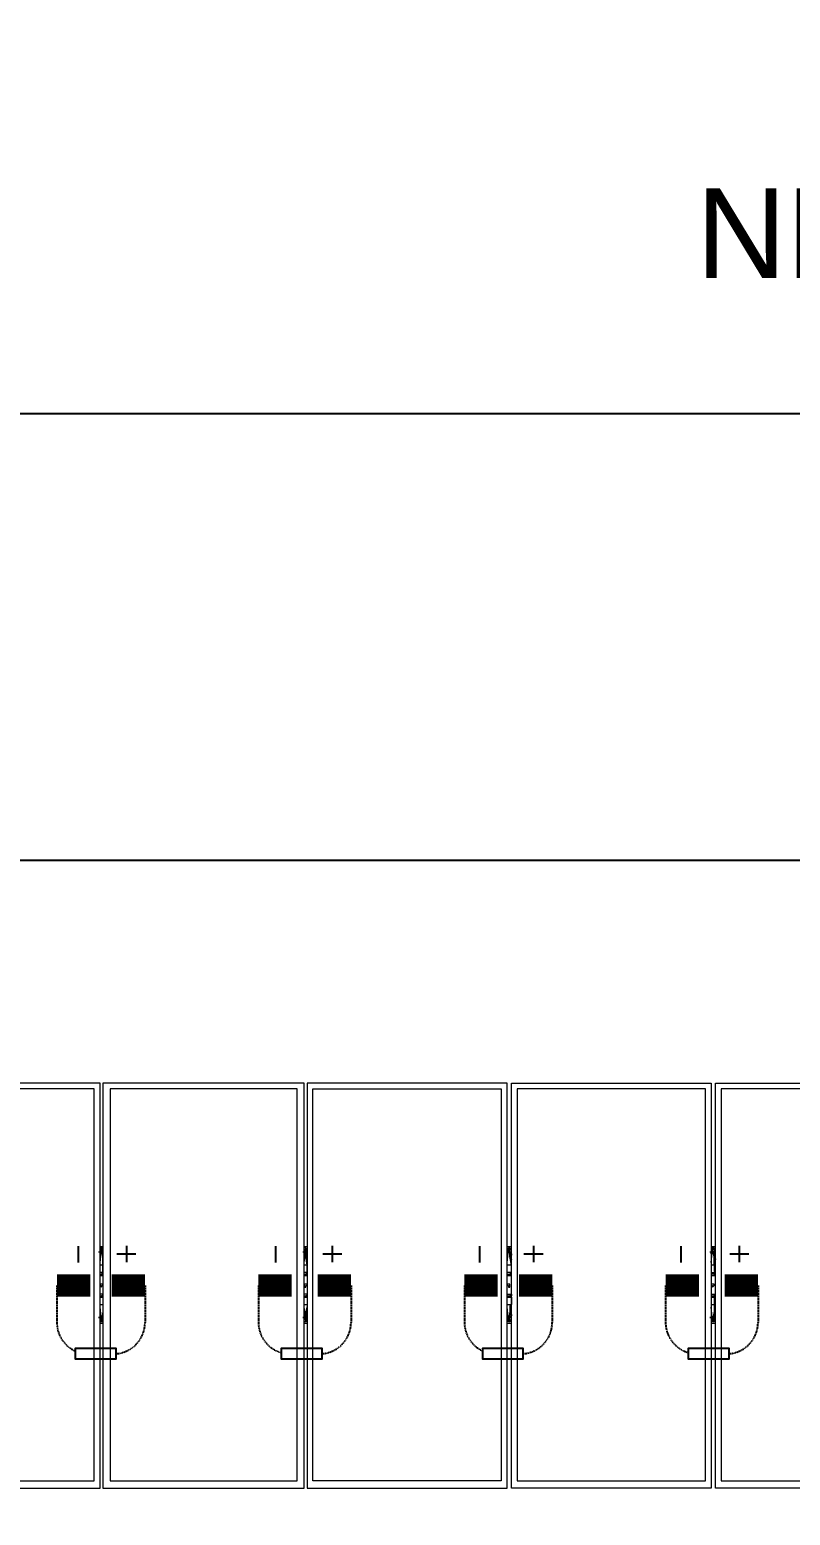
# Model space of a CAD drawing. Header units: feet. Extents: x -327 to 55127, y -2634 to 4121.
# Drawn here: x 861.5 to 1031.4, y 2532 to 2864 of the extents above; entities that cross this region are included whole.
import ezdxf
from ezdxf.enums import TextEntityAlignment as Align

# ---------------------------------------------------------------- set-up
doc = ezdxf.new("R2018")
doc.units = ezdxf.units.FT
doc.header["$MEASUREMENT"] = 0
doc.linetypes.add('HIDDEN', pattern=[0.375, 0.25, -0.125])
for name, color, linetype in [('E-HARN-COMP', 8, 'Continuous'), ('E-TRNK-CABL-NEG', 6, 'HIDDEN'), ('E-TRUNK-CABLE-POS', 6, 'HIDDEN'), ('G-ANNO-TEXT', 1, 'Continuous'), ('Polarity-Text', 7, 'Continuous')]:
    doc.layers.add(name, color=color, linetype=linetype)
doc.styles.add('NEI-A', font='arial.ttf')
doc.styles.get("Standard").update_dxf_attribs({"font": 'arial.ttf'})

# ---------------------------------------------------------------- blocks, each defined once
blk = doc.blocks.new('A$Cc93f9aa1')
at = {"lineweight": 5}
for points in [[(8.6296, 0), (8.3997, 0), (8.3997, 0.4666), (8.6296, 0.4666)], [(8.8646, 0), (8.6346, 0), (8.6346, 0.4666), (8.8646, 0.4666)], [(8.8696, 0), (9.0996, 0), (9.0996, 0.4666), (8.8696, 0.4666)], [(9.103, 0), (9.3346, 0), (9.3346, 0.4666), (9.103, 0.4666)], [(9.338, 0), (9.5679, 0), (9.5679, 0.4666), (9.338, 0.4666)], [(8.623, 0.0067), (8.623, 0.4583), (8.4063, 0.4583), (8.4063, 0.0067)], [(8.858, 0.0067), (8.858, 0.4583), (8.6413, 0.4583), (8.6413, 0.0067)], [(8.8763, 0.4583), (9.093, 0.4583), (9.093, 0.0067), (8.8763, 0.0067)], [(9.3263, 0.0067), (9.3263, 0.4583), (9.1113, 0.4583), (9.1113, 0.0067)], [(9.3446, 0.4583), (9.3446, 0.0067), (9.5613, 0.0067), (9.5613, 0.4583)], [(8.633, 0.235), (8.6313, 0.2333), (8.6313, 0.2317), (8.6346, 0.2317), (8.6346, 0.2333), (8.633, 0.2333)], [(8.868, 0.235), (8.8663, 0.235), (8.8663, 0.2317), (8.8696, 0.2317), (8.8696, 0.2333), (8.868, 0.2333)], [(9.1013, 0.235), (9.1013, 0.2333), (9.0996, 0.2333), (9.0996, 0.2317), (9.1013, 0.2317), (9.103, 0.2317), (9.103, 0.2333), (9.103, 0.235)], [(9.3363, 0.235), (9.3363, 0.2333), (9.3346, 0.2333), (9.3346, 0.2317), (9.3363, 0.2317), (9.338, 0.2317), (9.338, 0.2333)]]:
    blk.add_lwpolyline(points, close=True, dxfattribs=at)
for points in [[(8.6346, 0.2767), (8.6296, 0.2767)], [(8.633, 0.2733), (8.633, 0.275), (8.633, 0.2733)], [(8.8696, 0.2767), (8.8646, 0.2767)], [(8.868, 0.2733), (8.868, 0.275), (8.868, 0.2733)], [(9.103, 0.2767), (9.0996, 0.2767)], [(9.1013, 0.255), (9.0996, 0.255), (9.0996, 0.2567), (9.1013, 0.2633), (9.1013, 0.2733), (9.1013, 0.275), (9.1013, 0.2717), (9.0996, 0.27), (9.0996, 0.2683)], [(9.1013, 0.275), (9.103, 0.275)], [(9.338, 0.2767), (9.3346, 0.2767)], [(9.3363, 0.275), (9.338, 0.275)], [(9.3363, 0.2733), (9.3363, 0.275), (9.3363, 0.2733)], [(8.6296, 0.255), (8.6313, 0.255), (8.6313, 0.2633), (8.633, 0.2733)], [(8.633, 0.27), (8.633, 0.2733), (8.6313, 0.2733), (8.6313, 0.2683)], [(8.868, 0.27), (8.868, 0.2733), (8.8663, 0.2733), (8.8663, 0.27), (8.8646, 0.2683)], [(8.8663, 0.255), (8.8646, 0.255), (8.8663, 0.2567), (8.8663, 0.2633), (8.868, 0.2733)], [(9.103, 0.27), (9.103, 0.2733)], [(9.3363, 0.27), (9.3363, 0.2733), (9.3346, 0.2717), (9.3346, 0.2683)], [(9.3363, 0.255), (9.3346, 0.255), (9.3346, 0.2633), (9.3363, 0.2733)], [(8.633, 0.2467), (8.6313, 0.2467), (8.6296, 0.2467), (8.6313, 0.2483), (8.6313, 0.255)], [(8.6346, 0.2467), (8.6296, 0.2467)], [(8.6346, 0.245), (8.6313, 0.245), (8.6296, 0.245)], [(8.6346, 0.2433), (8.6313, 0.2433), (8.6296, 0.2433)], [(8.6313, 0.2433), (8.6313, 0.245)], [(8.8663, 0.2467), (8.8646, 0.2467), (8.8646, 0.255)], [(8.8696, 0.2467), (8.8646, 0.2467)], [(8.8696, 0.245), (8.8646, 0.245), (8.8663, 0.245)], [(8.8696, 0.2433), (8.8663, 0.2433), (8.8646, 0.2433), (8.8646, 0.245)], [(9.1013, 0.2467), (9.0996, 0.2467), (9.0996, 0.255)], [(9.103, 0.2467), (9.0996, 0.2467)], [(9.103, 0.245), (9.0996, 0.245), (9.1013, 0.245)], [(9.0996, 0.245), (9.0996, 0.2433), (9.103, 0.2433)], [(9.3363, 0.2467), (9.3346, 0.2467), (9.3346, 0.255)], [(9.338, 0.2467), (9.3346, 0.2467)], [(9.338, 0.245), (9.3346, 0.245), (9.3363, 0.245)], [(9.3346, 0.245), (9.3346, 0.2433), (9.338, 0.2433)], [(8.6346, 0.2217), (8.6313, 0.2217), (8.6296, 0.2217)], [(8.6296, 0.22), (8.6313, 0.22), (8.6346, 0.22)], [(8.6313, 0.21), (8.6313, 0.2167), (8.6296, 0.2183), (8.6313, 0.2183), (8.6296, 0.2183)], [(8.6296, 0.21), (8.6313, 0.21), (8.6313, 0.2), (8.633, 0.1933), (8.633, 0.1917), (8.6346, 0.1917)], [(8.6313, 0.22), (8.6313, 0.2217)], [(8.6346, 0.2183), (8.6313, 0.2183)], [(8.8696, 0.2217), (8.8663, 0.2217), (8.8646, 0.2217), (8.8646, 0.22)], [(8.8696, 0.22), (8.8646, 0.22), (8.8663, 0.22)], [(8.8663, 0.2183), (8.8646, 0.2183), (8.8646, 0.21), (8.8663, 0.2), (8.8663, 0.1933), (8.868, 0.1917), (8.8696, 0.1917)], [(8.8646, 0.2183), (8.8696, 0.2183)], [(9.103, 0.2217), (9.0996, 0.2217), (9.0996, 0.22)], [(9.103, 0.22), (9.0996, 0.22), (9.1013, 0.22)], [(9.1013, 0.2183), (9.0996, 0.2183), (9.0996, 0.21), (9.1013, 0.2), (9.1013, 0.1917), (9.1013, 0.19), (9.103, 0.19)], [(9.0996, 0.2183), (9.103, 0.2183)], [(9.338, 0.2217), (9.3346, 0.2217), (9.3346, 0.22)], [(9.338, 0.22), (9.3346, 0.22), (9.3363, 0.22)], [(9.3363, 0.2183), (9.3346, 0.2183), (9.3346, 0.21), (9.3346, 0.2), (9.3363, 0.1933), (9.3363, 0.1917), (9.338, 0.1917)], [(9.3346, 0.2183), (9.338, 0.2183)], [(8.6346, 0.1883), (8.6296, 0.1883)], [(8.6313, 0.1967), (8.6313, 0.195), (8.6313, 0.1917), (8.633, 0.1917), (8.633, 0.19), (8.6346, 0.19)], [(8.633, 0.195), (8.633, 0.1917), (8.633, 0.19)], [(8.8646, 0.1967), (8.8663, 0.195), (8.8663, 0.1917), (8.868, 0.1917), (8.868, 0.19), (8.868, 0.1917), (8.868, 0.195)], [(8.8696, 0.1883), (8.8646, 0.1883)], [(9.1013, 0.19), (9.1013, 0.1933), (9.0996, 0.195), (9.0996, 0.1967)], [(9.103, 0.1883), (9.0996, 0.1883)], [(9.1013, 0.1917), (9.103, 0.1917), (9.103, 0.195)], [(9.3346, 0.1967), (9.3346, 0.1933), (9.3363, 0.1933), (9.3363, 0.19), (9.3363, 0.1917), (9.3363, 0.195)], [(9.338, 0.1883), (9.3346, 0.1883)], [(9.3363, 0.19), (9.338, 0.19)]]:
    blk.add_lwpolyline(points, dxfattribs=at)
at = {"color": 8, "lineweight": 5, "true_color": 0x808080}
for points in [[(8.6346, 0.2767), (8.6296, 0.2767)], [(8.6296, 0.2733), (8.6313, 0.2733), (8.6313, 0.275), (8.633, 0.275)], [(8.8696, 0.2767), (8.8646, 0.2767)], [(8.8646, 0.2733), (8.8663, 0.2733), (8.8663, 0.275), (8.868, 0.275)], [(9.103, 0.2767), (9.0996, 0.2767)], [(9.0996, 0.2733), (9.1013, 0.275)], [(9.338, 0.2767), (9.3346, 0.2767)], [(9.3346, 0.2733), (9.3346, 0.275), (9.3363, 0.275)], [(8.6296, 0.27), (8.6313, 0.27), (8.6313, 0.2683), (8.6296, 0.2617)], [(8.6296, 0.2683), (8.6313, 0.2683), (8.6313, 0.2667), (8.6296, 0.2667)], [(8.633, 0.2733), (8.633, 0.2733)], [(8.633, 0.2733), (8.6346, 0.2583)], [(8.6346, 0.2683), (8.6346, 0.27)], [(8.8646, 0.27), (8.8663, 0.27), (8.8663, 0.2683), (8.8646, 0.2617)], [(8.8646, 0.2667), (8.8646, 0.2683)], [(8.868, 0.2733), (8.868, 0.2733)], [(8.868, 0.2733), (8.8696, 0.2583)], [(8.8696, 0.2683), (8.868, 0.27)], [(9.0996, 0.2617), (9.0996, 0.27), (9.1013, 0.27)], [(9.0996, 0.2667), (9.0996, 0.2683), (9.1013, 0.2683)], [(9.1013, 0.2733), (9.103, 0.2583)], [(9.103, 0.2733), (9.103, 0.2733)], [(9.103, 0.2683), (9.103, 0.27)], [(9.3346, 0.2617), (9.3346, 0.27), (9.3363, 0.27)], [(9.3346, 0.2667), (9.3346, 0.2683)], [(9.3363, 0.2733), (9.3363, 0.2733)], [(9.3363, 0.2733), (9.338, 0.2583)], [(9.338, 0.2683), (9.338, 0.27)], [(8.6346, 0.255), (8.6313, 0.255)], [(8.8696, 0.255), (8.8646, 0.255)], [(9.103, 0.255), (9.0996, 0.255)], [(9.338, 0.255), (9.3346, 0.255)], [(8.6313, 0.21), (8.6346, 0.21)], [(8.6346, 0.2067), (8.633, 0.1917)], [(8.8646, 0.21), (8.8696, 0.21)], [(8.8696, 0.2067), (8.868, 0.1917)], [(9.0996, 0.21), (9.103, 0.21)], [(9.103, 0.2067), (9.1013, 0.1917)], [(9.3346, 0.21), (9.338, 0.21)], [(9.338, 0.2067), (9.3363, 0.1917)], [(8.6296, 0.195), (8.6313, 0.195), (8.6313, 0.1967), (8.6296, 0.2033)], [(8.6296, 0.1967), (8.6313, 0.1967), (8.6313, 0.1983), (8.6296, 0.1983)], [(8.633, 0.19), (8.6313, 0.19), (8.6313, 0.1917), (8.6296, 0.1917)], [(8.6346, 0.1883), (8.6296, 0.1883)], [(8.633, 0.1917), (8.633, 0.1917)], [(8.6346, 0.1967), (8.6346, 0.195), (8.6363, 0.195)], [(8.8646, 0.195), (8.8663, 0.195), (8.8663, 0.1967), (8.8646, 0.2033)], [(8.8646, 0.1967), (8.8646, 0.1983)], [(8.868, 0.19), (8.8663, 0.19), (8.8663, 0.1917), (8.8646, 0.1917)], [(8.8696, 0.1883), (8.8646, 0.1883)], [(8.868, 0.195), (8.8696, 0.1967)], [(8.868, 0.1917), (8.868, 0.1917)], [(9.0996, 0.2033), (9.0996, 0.195), (9.1013, 0.195)], [(9.1013, 0.1967), (9.0996, 0.1967), (9.0996, 0.1983)], [(9.1013, 0.19), (9.1013, 0.1917), (9.0996, 0.1917)], [(9.103, 0.1883), (9.0996, 0.1883)], [(9.103, 0.1967), (9.103, 0.195), (9.1046, 0.195)], [(9.103, 0.1917), (9.103, 0.1917)], [(9.3346, 0.2033), (9.3346, 0.195), (9.3363, 0.195)], [(9.3346, 0.1967), (9.3346, 0.1983)], [(9.3363, 0.19), (9.3346, 0.19), (9.3346, 0.1917)], [(9.338, 0.1883), (9.3346, 0.1883)], [(9.3363, 0.1917), (9.3363, 0.1917)], [(9.338, 0.1967), (9.338, 0.195), (9.3396, 0.195)]]:
    blk.add_lwpolyline(points, dxfattribs=at)
for points in [[(8.6363, 0.27), (8.6346, 0.27)], [(8.8696, 0.27), (8.868, 0.27)], [(9.1046, 0.27), (9.103, 0.27)], [(9.3396, 0.27), (9.338, 0.27)], [(8.868, 0.195), (8.8696, 0.195)]]:
    blk.add_lwpolyline(points, close=True, dxfattribs=at)
blk = doc.blocks.new('DETAIL_TITLE')
at = {"style": 'NEI-A', "flags": 8}
blk.add_attdef('#', text='', height=0.2, dxfattribs=at).set_placement((0.5922, -0.5109), align=Align.MIDDLE_CENTER)
at = {"lineweight": 30, "flags": 104}
blk.add_attdef('DETAIL_TITLE', text='', height=0.2, dxfattribs=at).set_placement((0.9099, -0.5251), align=Align.BOTTOM_LEFT)
at = {"style": 'NEI-A'}
for tag, p in [('SCALE:', (0.9386, -0.7379)), ('1"_=_', (1.5474, -0.7379))]:
    blk.add_attdef(tag, text='', height=0.1, dxfattribs=at).set_placement(p, align=Align.BOTTOM_LEFT)

msp = doc.modelspace()

# ---------------------------------------------------------------- linework, layer by layer
at = {"layer": 'E-HARN-COMP', "const_width": 5}
for points in [[(867.58, 2583.32), (875.03, 2583.32)], [(879.84, 2583.32), (887.29, 2583.32)], [(912.6, 2583.32), (920.05, 2583.32)], [(925.84, 2583.32), (933.29, 2583.32)], [(958.6, 2583.32), (966.05, 2583.32)], [(970.76, 2583.32), (978.22, 2583.32)], [(1003.52, 2583.32), (1010.98, 2583.32)], [(1016.73, 2583.32), (1024.18, 2583.32)]]:
    msp.add_lwpolyline(points, dxfattribs=at)
at = {"layer": 'E-HARN-COMP'}
for points in [[(876.26, 2569.23), (871.69, 2569.23), (871.69, 2566.91), (876.26, 2566.91)], [(876.26, 2566.91), (880.82, 2566.91), (880.82, 2569.23), (876.26, 2569.23)], [(922.26, 2569.23), (917.69, 2569.23), (917.69, 2566.91), (922.26, 2566.91)], [(922.26, 2566.91), (926.82, 2566.91), (926.82, 2569.23), (922.26, 2569.23)], [(967.18, 2569.23), (962.62, 2569.23), (962.62, 2566.91), (967.18, 2566.91)], [(967.18, 2566.91), (971.74, 2566.91), (971.74, 2569.23), (967.18, 2569.23)], [(1013.14, 2569.23), (1008.58, 2569.23), (1008.58, 2566.91), (1013.14, 2566.91)], [(1013.14, 2566.91), (1017.71, 2566.91), (1017.71, 2569.23), (1013.14, 2569.23)]]:
    msp.add_lwpolyline(points, dxfattribs=at)
at = {"layer": 'E-TRNK-CABL-NEG', "ltscale": 0.1}
for points in [[(867.58, 2583.32), (867.58, 2575.08, 0.294061), (871.69, 2568.68, 0.294061)], [(912.6, 2583.32), (912.6, 2575.08, 0.334879), (917.69, 2568.32, 0.334879)], [(958.6, 2583.32), (958.6, 2575.08, 0.289984), (962.62, 2568.73, 0.289984)], [(1003.52, 2583.32), (1003.52, 2575.08, 0.333388), (1008.58, 2568.33, 0.333388)]]:
    msp.add_lwpolyline(points, format="xyb", dxfattribs=at)
at = {"layer": 'E-TRUNK-CABLE-POS', "ltscale": 0.1}
for points in [[(887.29, 2583.32), (887.29, 2575.08, -0.391396), (880.82, 2568.08, -0.391396)], [(933.29, 2583.32), (933.29, 2575.08, -0.391396), (926.82, 2568.08, -0.391396)], [(978.22, 2583.32), (978.22, 2575.08, -0.391396), (971.74, 2568.08, -0.391396)], [(1024.18, 2583.32), (1024.18, 2575.08, -0.391396), (1017.71, 2568.08, -0.391396)]]:
    msp.add_lwpolyline(points, format="xyb", dxfattribs=at)
at = {"layer": 'G-ANNO-TEXT', "flags": 128}
for points in [[(118.13, 2764.58, -0.463783), (130.9, 2778.23), (1378.72, 2778.23, 0.298343), (1397.23, 2791.88, 0.298343), (1415.73, 2778.23), (2669.37, 2778.23, -0.4246), (2688.92, 2764.58)], [(118.13, 2664.72, -0.444717), (130.8, 2678.37), (749.15, 2678.37, 0.298343), (767.65, 2692.02, 0.298343), (786.16, 2678.37), (1406.65, 2678.37, -0.298343), (1425.16, 2664.72)]]:
    msp.add_lwpolyline(points, format="xyb", dxfattribs=at)
at = {"layer": 'Polarity-Text'}
for p, q in [((872.35, 2592.1), (872.35, 2588.48)), ((885.24, 2590.36), (880.96, 2590.36)), ((883.1, 2592.17), (883.1, 2588.55)), ((916.38, 2592.1), (916.38, 2588.48)), ((931.24, 2590.36), (926.96, 2590.36)), ((929.1, 2592.17), (929.1, 2588.55)), ((961.99, 2592.1), (961.99, 2588.48)), ((976.16, 2590.36), (971.89, 2590.36)), ((974.02, 2592.17), (974.02, 2588.55)), ((1006.92, 2592.1), (1006.92, 2588.48)), ((1022.12, 2590.36), (1017.85, 2590.36)), ((1019.99, 2592.17), (1019.99, 2588.55))]:
    msp.add_line(p, q, dxfattribs=at)

# ---------------------------------------------------------------- block references
at = {"xscale": 194.04614304, "yscale": 194.04614304, "zscale": 194.04614304, "rotation": 180}
msp.add_blockref('A$Cc93f9aa1', (2689.23, 2628.59), dxfattribs=at)

# ---------------------------------------------------------------- texts
at = {"layer": 'G-ANNO-TEXT', "insert": (1815.62, 2828.54), "char_height": 20, "width": 845.316, "attachment_point": 3, "style": 'NEI-A', "bg_fill": 3, "box_fill_scale": 1.5, "bg_fill_color": 256, "bg_fill_transparency": 0}
msp.add_mtext('\\pxqc;NEXTRACKER (580W) - SHORT TRACKER  (52 MODULES)', dxfattribs=at)

# ---------------------------------------------------------------- next in the draw order: block references
at = {"layer": 'G-ANNO-TEXT'}
ref = msp.add_blockref('DETAIL_TITLE', (64.44, 3394.18), dxfattribs=dict(at, xscale=128.9267043143703, yscale=128.9267043143703, zscale=128.9267043143703))
lines = msp.add_mtext('{\\LDC BLOCK TYPE-1 (3) STRINGS (78) MODULES [580W] }', dxfattribs={"layer": '0', "insert": (181.75, 3365.15), "char_height": 1362.0506, "attachment_point": 1})
ref.add_attrib('DETAIL_TITLE', '', (181.75, 3365.15)).embed_mtext(lines)

doc.saveas('drawing.dxf')
